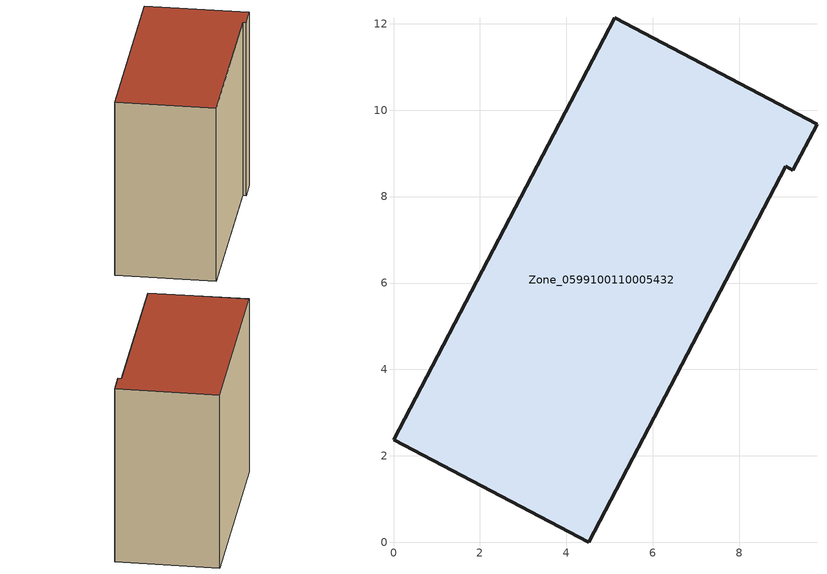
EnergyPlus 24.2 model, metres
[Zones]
Zone_0599100110005432
 floor ground (C_G): 9.08,8.7 4.51,0 0,2.37 5.12,12.14 9.8,9.68 9.24,8.62 z0
 wall outside (C_F): 5.12,12.14 0,2.37 4.51,0 9.08,8.7 9.24,8.62 9.8,9.68 5.12,12.14 z0:9.56
 roof outside (C_R): 9.24,8.62 9.8,9.68 5.12,12.14 0,2.37 4.51,0 9.08,8.7 z9.56
[BUILDING]
Pand.0599100110005432: North Axis=0; Terrain=City; Loads Convergence Tolerance Value=0.04; Temperature Convergence Tolerance Value=0.4; Solar Distribution=FullExterior; Maximum Number of Warmup Days=25; Minimum Number of Warmup Days=1
[Site:Location]
Rotterdam.The.Hague.AP_ZH_NLD Design_Conditions: Latitude=51.96; Longitude=4.45; Time Zone=1; Elevation=-4.5
[SITE:GROUNDTEMPERATURE:BUILDINGSURFACE]
18, 18, 18, 18, 18, 18, 18, 18, 18, 18, 18, 18
[MATERIAL] Thermal Absorptance=0.9; Solar Absorptance=0.7; Visible Absorptance=0.7
Name | Roughness | Thickness | Conductivity | Density | Specific Heat
G.TI.2015-2018 | MediumSmooth | 0.15 | 0.0428571 | 540 | 1210
F.TI.2015-2018 | Rough | 0.3 | 0.0666667 | 1920 | 840
R.TI.2015-2018 | MediumRough | 0.2 | 0.0333333 | 1500 | 1000
[CONSTRUCTION]
C_G: G.TI.2015-2018
C_F: F.TI.2015-2018
C_R: R.TI.2015-2018
[ZONE]
Zone_0599100110005432: Type=1; Multiplier=1; Ceiling Height=Autocalculate; Volume=Autocalculate; Floor Area=autocalculate; Part of Total Floor Area=Yes
[ZONEINFILTRATION:DESIGNFLOWRATE]
Infil_Zone_0599100110005432: Zone or ZoneList or Space or SpaceList=Zone_0599100110005432; Schedule=AlwaysOn; Design Flow Rate Calculation Method=Flow/Area; Flow Rate per Floor Area=0.0015; Constant Term Coefficient=1; Temperature Term Coefficient=0; Velocity Term Coefficient=0; Velocity Squared Term Coefficient=0
[HVACTEMPLATE:ZONE:IDEALLOADSAIRSYSTEM]
Zone_0599100110005432: Maximum Heating Supply Air Temperature=50; Minimum Cooling Supply Air Temperature=13; Maximum Heating Supply Air Humidity Ratio=0.0156; Minimum Cooling Supply Air Humidity Ratio=0.0077; Heating Limit=NoLimit; Cooling Limit=NoLimit; Dehumidification Control Type=ConstantSensibleHeatRatio; Cooling Sensible Heat Ratio=0.7; Dehumidification Setpoint=60; Humidification Control Type=None; Humidification Setpoint=30; Outdoor Air Method=None; Outdoor Air Flow Rate per Person=0.00944; Outdoor Air Flow Rate per Zone Floor Area=0; Outdoor Air Flow Rate per Zone=0; Demand Controlled Ventilation Type=None; Outdoor Air Economizer Type=NoEconomizer; Heat Recovery Type=None; Sensible Heat Recovery Effectiveness=0.7; Latent Heat Recovery Effectiveness=0.65
[ZONECONTROL:THERMOSTAT]
ThermostatControl_Zone_0599100110005432: Zone or ZoneList=Zone_0599100110005432; Control Type Schedule=DualSetpointControlType; Control 1=Thermostat_Zone_0599100110005432; Temperature Difference Between Cutout And Setpoint=0
[THERMOSTATSETPOINT:DUALSETPOINT]
Thermostat_Zone_0599100110005432: Heating Setpoint Temperature Schedule=HeatingSetpoint_Zone_0599100110005432; Cooling Setpoint Temperature Schedule=CoolingSetpoint_Zone_0599100110005432
[SCHEDULE:COMPACT]
HeatingSetpoint_Zone_0599100110005432: Through: 12/31, For: AllDays, Until: 24:00, 21
CoolingSetpoint_Zone_0599100110005432: Through: 12/31, For: AllDays, Until: 24:00, 24
DualSetpointControlType: Through: 12/31, For: AllDays, Until: 24:00, 4
AlwaysOn: Through: 12/31, For: AllDays, Until: 24:00, 1
